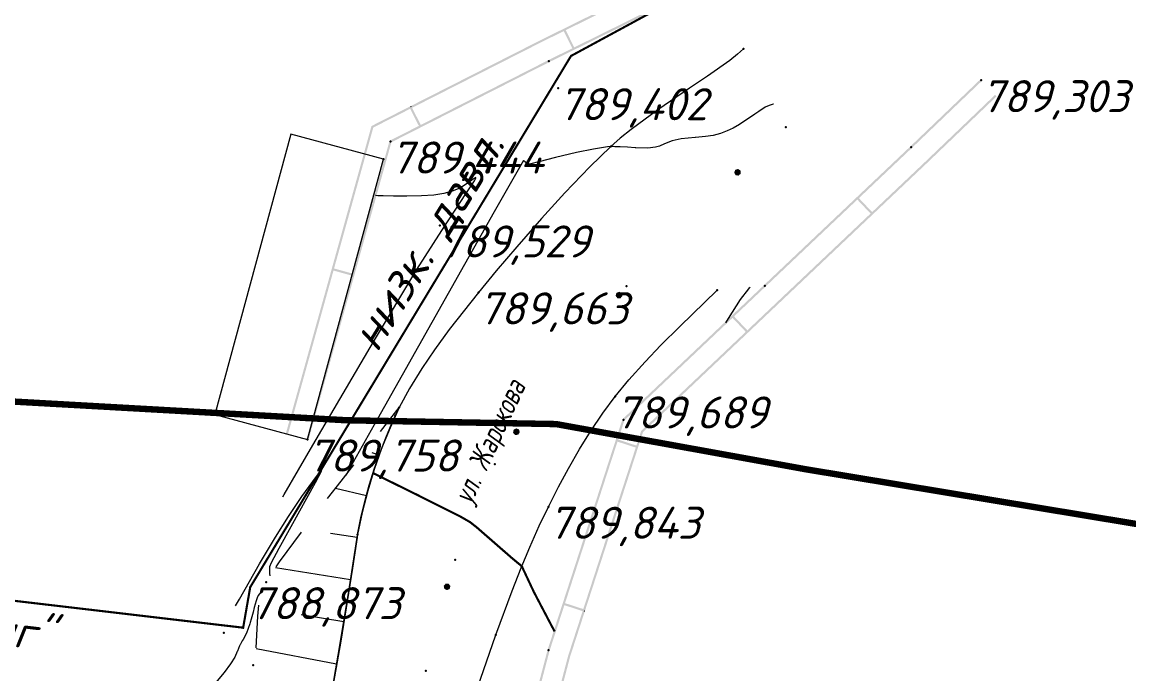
# Model space of a CAD drawing. Header units: metres. Extents: x 629572 to 645168, y 4785785 to 4790166.
# Drawn here: x 633578.6 to 633630.5, y 4788436.4 to 4788466.9 of the extents above; entities that cross this region are included whole.
import ezdxf

# ---------------------------------------------------------------- set-up
doc = ezdxf.new("R2010")
doc.units = ezdxf.units.M
for name, pattern in [('Сплошная', [0]), ('Сплошная_0_50', [0]), ('Штриховая 2', [4, 2, -2])]:
    doc.linetypes.add(name, pattern=pattern)
for name, color, linetype in [('Газопровод подземный', 7, 'CONTINUOUS'), ('Горизонтали', 7, 'CONTINUOUS'), ('Дороги с покрытием (край_ бровка)', 7, 'CONTINUOUS'), ('Дороги с покрытием (осевая линия)', 7, 'CONTINUOUS'), ('Здания и строения', 7, 'CONTINUOUS'), ('красная линия', 7, 'CONTINUOUS'), ('Нурсултан', 7, 'CONTINUOUS'), ('Ограды каменные и жб (H более 1м) - по краю', 7, 'CONTINUOUS')]:
    doc.layers.add(name, color=color, linetype=linetype)
doc.styles.add('ISOCPEUR', font='isocpeui.ttf')
doc.styles.get("Standard").update_dxf_attribs({"font": 'isocpeui.ttf'})
doc.linetypes.add('GAZ_NIZ_DAV', pattern='A,10,-1.8,["S",Standard,S=1.8,R=90,X=0,Y=-0.594],0', length=11.8)

msp = doc.modelspace()

# ---------------------------------------------------------------- hatches: boundary and pattern name
at = {"layer": 'Дороги с покрытием (осевая линия)'}
for points in [[(633612.034, 4788460.02), (633612.033, 4788460.015), (633611.99, 4788459.903), (633611.986, 4788459.894), (633611.984, 4788459.889), (633611.987, 4788459.885), (633612.008, 4788459.848), (633612.053, 4788459.773), (633612.061, 4788459.778), (633612.055, 4788459.774), (633612.053, 4788459.773), (633612.055, 4788459.769), (633612.057, 4788459.768), (633612.06, 4788459.768), (633612.189, 4788459.75), (633612.197, 4788459.752), (633612.292, 4788459.841), (633612.295, 4788459.85), (633612.285, 4788459.849), (633612.295, 4788459.85), (633612.286, 4788459.954), (633612.284, 4788459.979), (633612.274, 4788459.978), (633612.28, 4788459.987), (633612.232, 4788460.009), (633612.22, 4788460.015), (633612.28, 4788459.987), (633612.172, 4788460.059), (633612.168, 4788460.062), (633612.163, 4788460.06), (633612.039, 4788460.021), (633612.042, 4788460.012), (633612.039, 4788460.021)], [(633606.469, 4788454.254), (633606.467, 4788454.249), (633606.437, 4788454.133), (633606.435, 4788454.123), (633606.437, 4788454.115), (633606.441, 4788454.118), (633606.445, 4788454.121), (633606.437, 4788454.115), (633606.462, 4788454.081), (633606.515, 4788454.011), (633606.518, 4788454.007), (633606.52, 4788454.007), (633606.523, 4788454.007), (633606.653, 4788454.003), (633606.658, 4788454.003), (633606.661, 4788454.007), (633606.653, 4788454.013), (633606.661, 4788454.007), (633606.745, 4788454.106), (633606.737, 4788454.113), (633606.745, 4788454.106), (633606.747, 4788454.115), (633606.726, 4788454.218), (633606.721, 4788454.242), (633606.721, 4788454.245), (633606.72, 4788454.247), (633606.716, 4788454.249), (633606.6, 4788454.309), (633606.596, 4788454.311), (633606.592, 4788454.309), (633606.596, 4788454.3), (633606.592, 4788454.309), (633606.584, 4788454.304), (633606.563, 4788454.29), (633606.592, 4788454.309), (633606.473, 4788454.256), (633606.477, 4788454.247), (633606.473, 4788454.256)], [(633601.655, 4788447.849), (633601.654, 4788447.848), (633601.654, 4788447.847), (633601.653, 4788447.843), (633601.635, 4788447.724), (633601.633, 4788447.714), (633601.633, 4788447.71), (633601.636, 4788447.706), (633601.665, 4788447.675), (633601.724, 4788447.611), (633601.728, 4788447.607), (633601.729, 4788447.607), (633601.732, 4788447.607), (633601.862, 4788447.617), (633601.867, 4788447.617), (633601.87, 4788447.621), (633601.862, 4788447.627), (633601.87, 4788447.621), (633601.906, 4788447.674), (633601.943, 4788447.727), (633601.935, 4788447.733), (633601.943, 4788447.727), (633601.946, 4788447.731), (633601.944, 4788447.736), (633601.915, 4788447.837), (633601.907, 4788447.861), (633601.898, 4788447.858), (633601.907, 4788447.861), (633601.906, 4788447.864), (633601.906, 4788447.865), (633601.902, 4788447.867), (633601.85, 4788447.879), (633601.837, 4788447.882), (633601.902, 4788447.867), (633601.781, 4788447.916), (633601.772, 4788447.915), (633601.659, 4788447.851)], [(633598.422, 4788440.589), (633598.421, 4788440.587), (633598.387, 4788440.547), (633598.394, 4788440.54), (633598.387, 4788440.547), (633598.384, 4788440.543), (633598.385, 4788440.538), (633598.407, 4788440.42), (633598.409, 4788440.411), (633598.41, 4788440.406), (633598.414, 4788440.404), (633598.417, 4788440.409), (633598.419, 4788440.413), (633598.414, 4788440.404), (633598.452, 4788440.384), (633598.529, 4788440.343), (633598.534, 4788440.341), (633598.535, 4788440.341), (633598.538, 4788440.343), (633598.657, 4788440.395), (633598.663, 4788440.402), (633598.693, 4788440.514), (633598.696, 4788440.526), (633598.697, 4788440.53), (633598.694, 4788440.534), (633598.686, 4788440.528), (633598.694, 4788440.534), (633598.633, 4788440.619), (633598.618, 4788440.64), (633598.61, 4788440.634), (633598.611, 4788440.644), (633598.481, 4788440.65), (633598.48, 4788440.64), (633598.473, 4788440.647)]]:
    msp.add_hatch(color=7, dxfattribs=at).paths.add_polyline_path(points)
at = {"layer": 'Ограды каменные и жб (H более 1м) - по краю'}
for points in [[(633611.513, 4788469.426), (633610.799, 4788468.865), (633608.952, 4788467.953), (633606.391, 4788466.688), (633604.494, 4788465.752), (633604.539, 4788465.662), (633606.435, 4788466.599), (633608.996, 4788467.863), (633610.848, 4788468.777), (633610.853, 4788468.779), (633610.857, 4788468.783), (633611.614, 4788469.378), (633611.583, 4788469.418), (633611.614, 4788469.378), (633611.654, 4788469.409), (633611.623, 4788469.449), (633611.004, 4788470.235), (633610.973, 4788470.274), (633610.934, 4788470.243), (633610.263, 4788469.715), (633608.509, 4788468.849), (633605.948, 4788467.585), (633604.052, 4788466.649), (633604.096, 4788466.559), (633605.993, 4788467.495), (633608.553, 4788468.76), (633610.317, 4788469.63), (633610.283, 4788469.684), (633610.284, 4788469.682), (633610.317, 4788469.63), (633610.957, 4788470.134)], [(633603.289, 4788465.157), (633603.289, 4788465.157), (633603.288, 4788465.157), (633601.742, 4788464.371), (633599.195, 4788463.079), (633597.309, 4788462.121), (633597.355, 4788462.032), (633599.24, 4788462.989), (633601.787, 4788464.282), (633603.333, 4788465.067), (633604.494, 4788465.64), (633604.539, 4788465.662), (633604.517, 4788465.707), (633604.074, 4788466.604), (633604.052, 4788466.649), (633604.007, 4788466.627), (633602.846, 4788466.054), (633602.841, 4788466.051), (633602.836, 4788466.048), (633601.289, 4788465.263), (633598.743, 4788463.97), (633596.857, 4788463.013), (633596.902, 4788462.924), (633598.788, 4788463.881), (633601.334, 4788465.174), (633602.881, 4788465.959), (633602.886, 4788465.961), (633602.89, 4788465.964), (633604.006, 4788466.515), (633604.405, 4788465.708)], [(633619.92, 4788460.816), (633617.721, 4788458.733), (633617.684, 4788458.698), (633617.719, 4788458.662), (633618.407, 4788457.936), (633618.441, 4788457.9), (633618.477, 4788457.934), (633618.443, 4788457.97), (633618.477, 4788457.934), (633620.676, 4788460.017), (633620.999, 4788460.323), (633621.001, 4788460.325), (633621.003, 4788460.327), (633622.745, 4788461.995), (633624.272, 4788463.458), (633624.203, 4788463.53), (633622.676, 4788462.067), (633620.934, 4788460.399), (633620.932, 4788460.397), (633620.93, 4788460.395), (633620.608, 4788460.09), (633618.445, 4788458.041), (633617.826, 4788458.694), (633619.989, 4788460.743), (633620.311, 4788461.049), (633620.311, 4788461.049), (633620.312, 4788461.049), (633622.053, 4788462.717), (633623.581, 4788464.18), (633623.511, 4788464.252), (633621.984, 4788462.789), (633620.243, 4788461.121)], [(633597.22, 4788462.076), (633595.866, 4788461.389), (633595.847, 4788461.379), (633595.841, 4788461.357), (633595.449, 4788459.95), (633594.683, 4788457.199), (633594.115, 4788455.161), (633594.212, 4788455.135), (633594.779, 4788457.172), (633595.545, 4788459.923), (633595.931, 4788461.309), (633597.31, 4788462.009), (633597.355, 4788462.032), (633597.332, 4788462.077), (633597.287, 4788462.054), (633597.332, 4788462.077), (633596.879, 4788462.968), (633596.835, 4788462.946), (633596.812, 4788462.99), (633595.414, 4788462.28), (633595.001, 4788462.071), (633594.877, 4788461.626), (633594.486, 4788460.218), (633593.719, 4788457.467), (633593.152, 4788455.43), (633593.248, 4788455.403), (633593.816, 4788457.44), (633594.582, 4788460.192), (633594.974, 4788461.599), (633595.086, 4788462.002), (633595.459, 4788462.191), (633596.813, 4788462.878)], [(633596.879, 4788462.968), (633596.857, 4788463.013), (633596.812, 4788462.99), (633596.835, 4788462.946)], [(633611.982, 4788453.159), (633613.459, 4788454.559), (633613.425, 4788454.595), (633613.459, 4788454.559), (633614.144, 4788455.207), (633616.218, 4788457.171), (633617.753, 4788458.626), (633617.684, 4788458.698), (633616.149, 4788457.244), (633614.075, 4788455.28), (633613.391, 4788454.631), (633613.391, 4788454.631), (633613.391, 4788454.631), (633611.877, 4788453.197), (633611.84, 4788453.162), (633611.875, 4788453.126), (633611.911, 4788453.16), (633611.875, 4788453.126), (633612.562, 4788452.4), (633612.597, 4788452.364), (633612.633, 4788452.398), (633612.599, 4788452.435), (633612.633, 4788452.398), (633614.147, 4788453.833), (633614.832, 4788454.481), (633616.905, 4788456.445), (633618.441, 4788457.9), (633618.372, 4788457.972), (633616.837, 4788456.518), (633614.763, 4788454.554), (633614.078, 4788453.905), (633614.1, 4788453.883), (633614.125, 4788453.856), (633614.1, 4788453.883), (633614.1, 4788453.883), (633614.078, 4788453.905), (633612.601, 4788452.505)], [(633592.62, 4788449.417), (633593.386, 4788452.168), (633594.198, 4788455.086), (633594.15, 4788455.1), (633594.198, 4788455.086), (633594.212, 4788455.135), (633594.164, 4788455.148), (633593.2, 4788455.416), (633593.152, 4788455.43), (633593.139, 4788455.381), (633592.326, 4788452.463), (633591.56, 4788449.712), (633590.992, 4788447.675), (633591.089, 4788447.648), (633591.656, 4788449.685), (633592.422, 4788452.437), (633593.222, 4788455.306), (633594.089, 4788455.065), (633593.289, 4788452.195), (633592.523, 4788449.444), (633591.956, 4788447.406), (633592.052, 4788447.38)], [(633606.551, 4788447.39), (633606.843, 4788448.289), (633608.3, 4788449.671), (633610.374, 4788451.635), (633611.909, 4788453.09), (633611.84, 4788453.162), (633610.305, 4788451.708), (633608.232, 4788449.743), (633606.765, 4788448.353), (633606.755, 4788448.345), (633606.751, 4788448.332), (633606.44, 4788447.374), (633606.425, 4788447.326), (633606.472, 4788447.311), (633607.423, 4788447.002), (633607.471, 4788446.986), (633607.486, 4788447.034), (633607.715, 4788447.739), (633608.988, 4788448.945), (633611.061, 4788450.909), (633612.597, 4788452.364), (633612.528, 4788452.436), (633610.993, 4788450.982), (633608.919, 4788449.017), (633607.628, 4788447.794), (633607.679, 4788447.762), (633607.699, 4788447.748), (633607.694, 4788447.752), (633607.671, 4788447.766), (633607.628, 4788447.794), (633607.407, 4788447.112)], [(633605.771, 4788445.315), (633604.889, 4788442.598), (633603.953, 4788439.718), (633604.001, 4788439.702), (633603.953, 4788439.718), (633603.938, 4788439.67), (633603.985, 4788439.655), (633604.936, 4788439.346), (633604.952, 4788439.393), (633604.999, 4788439.378), (633605.935, 4788442.259), (633606.817, 4788444.975), (633607.471, 4788446.986), (633607.376, 4788447.017), (633606.722, 4788445.006), (633605.84, 4788442.289), (633604.92, 4788439.456), (633604.064, 4788439.734), (633604.984, 4788442.567), (633605.866, 4788445.284), (633606.52, 4788447.295), (633606.425, 4788447.326)], [(633602.55, 4788434.896), (633601.779, 4788431.967), (633601.827, 4788431.954), (633601.779, 4788431.967), (633601.766, 4788431.918), (633601.814, 4788431.905), (633602.781, 4788431.651), (633602.794, 4788431.699), (633602.781, 4788431.651), (633602.83, 4788431.638), (633602.842, 4788431.686), (633603.614, 4788434.616), (633604.304, 4788437.236), (633604.331, 4788437.319), (633604.984, 4788439.33), (633604.889, 4788439.361), (633604.236, 4788437.349), (633604.208, 4788437.264), (633603.517, 4788434.641), (633602.759, 4788431.76), (633601.888, 4788431.989), (633602.647, 4788434.87), (633603.344, 4788437.518), (633603.38, 4788437.627), (633604.033, 4788439.639), (633603.938, 4788439.67), (633603.284, 4788437.658), (633603.248, 4788437.547), (633603.248, 4788437.546), (633603.248, 4788437.545)], [(633604.936, 4788439.346), (633604.984, 4788439.33), (633604.999, 4788439.378), (633604.952, 4788439.393)]]:
    msp.add_hatch(color=7, dxfattribs=at).paths.add_polyline_path(points)

# ---------------------------------------------------------------- linework, layer by layer
at = {"layer": 'Газопровод подземный', "color": 50, "linetype": 'GAZ_NIZ_DAV', "lineweight": 13, "const_width": 0.1, "flags": 128}
msp.add_lwpolyline([(633461.057, 4788456.075), (633467.572, 4788453.866), (633469.594, 4788453.378), (633490.975, 4788450.497), (633525.603, 4788446.031), (633588.991, 4788438.585), (633589.321, 4788440.48), (633604.344, 4788465.351), (633611.19, 4788469.06), (633618.082, 4788473.913)], dxfattribs=at)
at = {"layer": 'Горизонтали', "color": 34, "linetype": 'Сплошная', "lineweight": 0, "true_color": 0xa55200, "flags": 128}
for points, elevation in [([(633613.825, 4788463.095), (633613.818, 4788463.092), (633613.767, 4788463.074), (633613.631, 4788463.031), (633613.628, 4788463.03), (633613.437, 4788462.946), (633613.135, 4788462.753), (633612.954, 4788462.626), (633612.229, 4788462.139), (633611.933, 4788461.97), (633611.664, 4788461.84), (633611.347, 4788461.721), (633611.008, 4788461.634), (633610.646, 4788461.574), (633610.18, 4788461.531), (633610.165, 4788461.529), (633609.504, 4788461.465), (633609.089, 4788461.378), (633608.728, 4788461.235), (633608.488, 4788461.135), (633608.303, 4788461.078), (633607.935, 4788461.037), (633607.372, 4788461.054), (633607.342, 4788461.055), (633606.982, 4788461.075), (633606.651, 4788461.092), (633606.401, 4788461.104), (633606.401, 4788461.104), (633606.318, 4788461.108), (633606.264, 4788461.111), (633606.214, 4788461.114), (633606.206, 4788461.114)], 789.5), ([(633606.206, 4788461.114), (633606.204, 4788461.116), (633606.057, 4788461.1), (633605.391, 4788460.985), (633604.595, 4788460.827), (633603.611, 4788460.601), (633602.843, 4788460.398), (633602.764, 4788460.375), (633602.523, 4788460.309), (633602.389, 4788460.29), (633602.292, 4788460.309), (633602.211, 4788460.369), (633602.211, 4788460.369), (633602.194, 4788460.387), (633602.155, 4788460.426), (633602.126, 4788460.457), (633602.126, 4788460.457), (633601.862, 4788460.023), (633600.743, 4788458.049), (633596.441, 4788450.413), (633595.27, 4788448.331), (633593.864, 4788445.841), (633593.864, 4788445.841), (633593.823, 4788445.774), (633593.794, 4788445.725), (633593.79, 4788445.719), (633593.79, 4788445.718), (633593.788, 4788445.716), (633593.788, 4788445.715)], 789.5), ([(633590.845, 4788444.717), (633590.907, 4788444.824), (633592.247, 4788447.127), (633595.093, 4788451.975), (633597.131, 4788455.351), (633598.29, 4788457.187), (633599.452, 4788458.942), (633599.828, 4788459.51), (633599.89, 4788459.623), (633599.892, 4788459.661), (633599.695, 4788459.533), (633599.389, 4788459.315), (633599.134, 4788459.163), (633598.785, 4788459.014), (633598.385, 4788458.909), (633597.922, 4788458.841), (633597.341, 4788458.804), (633596.661, 4788458.791), (633596.033, 4788458.794), (633595.555, 4788458.803), (633595.444, 4788458.806), (633595.294, 4788458.809), (633595.202, 4788458.811), (633595.197, 4788458.811), (633595.184, 4788458.811)], 789.5), ([(633611.59, 4788452.857), (633611.716, 4788453.06), (633612.282, 4788453.949), (633612.667, 4788454.454), (633612.7, 4788454.492), (633612.713, 4788454.507), (633612.729, 4788454.525), (633612.73, 4788454.526), (633612.732, 4788454.529)], 789.5), ([(633588.636, 4788439.614), (633588.816, 4788439.928), (633589.761, 4788441.569), (633590.501, 4788442.825), (633591.108, 4788443.793), (633591.738, 4788444.722), (633592.424, 4788445.67), (633592.608, 4788445.906), (633592.647, 4788445.944), (633592.655, 4788445.935), (633592.364, 4788445.36), (633591.226, 4788443.309), (633590.663, 4788442.298), (633590.297, 4788441.625), (633590.22, 4788441.436), (633590.219, 4788441.255), (633590.232, 4788441.088), (633590.237, 4788441.055), (633590.241, 4788441.034), (633590.244, 4788441.021), (633590.246, 4788441.015), (633590.247, 4788441.014), (633590.247, 4788441.013), (633590.247, 4788441.013)], 789), ([(633589.901, 4788440.363), (633589.887, 4788440.347), (633589.811, 4788440.251), (633589.7, 4788440.086), (633589.644, 4788439.982), (633589.596, 4788439.845), (633589.513, 4788439.533), (633589.457, 4788439.313), (633589.365, 4788438.988), (633589.317, 4788438.823), (633589.3, 4788438.764), (633589.155, 4788438.328), (633588.988, 4788438.039), (633588.945, 4788437.972), (633588.848, 4788437.789), (633588.835, 4788437.762), (633588.826, 4788437.743), (633588.719, 4788437.48), (633588.715, 4788437.47), (633588.598, 4788437.203), (633588.4, 4788436.888), (633588.1, 4788436.49), (633587.698, 4788436.009), (633586.85, 4788435.071), (633585.449, 4788433.581), (633584.383, 4788432.447), (633583.685, 4788431.655), (633583.517, 4788431.429), (633583.429, 4788431.261), (633583.428, 4788431.26), (633583.281, 4788430.915), (633583.205, 4788430.764), (633583.126, 4788430.665), (633582.876, 4788430.5), (633582.767, 4788430.443), (633582.714, 4788430.416), (633582.669, 4788430.395), (633582.632, 4788430.38), (633582.6, 4788430.369), (633582.598, 4788430.368), (633582.568, 4788430.353), (633582.535, 4788430.317), (633582.526, 4788430.307), (633582.479, 4788430.257), (633582.431, 4788430.213), (633582.383, 4788430.175), (633582.339, 4788430.146), (633582.312, 4788430.131), (633582.289, 4788430.12), (633582.266, 4788430.11), (633582.244, 4788430.103), (633582.222, 4788430.097), (633582.197, 4788430.094), (633582.159, 4788430.095), (633582.109, 4788430.101), (633582.047, 4788430.112), (633581.962, 4788430.13), (633581.802, 4788430.168), (633581.641, 4788430.209), (633581.556, 4788430.231), (633581.376, 4788430.239), (633580.781, 4788430.22), (633577.328, 4788430.061), (633566.639, 4788429.54), (633560.896, 4788429.259), (633557.438, 4788429.094), (633556.702, 4788429.072), (633556.7, 4788429.072), (633556.479, 4788429.099), (633556.439, 4788429.101), (633556.308, 4788429.113), (633556.207, 4788429.145), (633556.076, 4788429.219), (633555.788, 4788429.376), (633555.624, 4788429.446), (633555.213, 4788429.629), (633554.86, 4788429.833), (633554.635, 4788430.015), (633554.567, 4788430.109), (633554.523, 4788430.211), (633554.503, 4788430.325), (633554.508, 4788430.451), (633554.537, 4788430.587), (633554.592, 4788430.736), (633554.78, 4788431.079), (633555.073, 4788431.476), (633555.473, 4788431.928), (633555.979, 4788432.436), (633556.577, 4788432.988), (633557.313, 4788433.631), (633559.198, 4788435.189), (633561.602, 4788437.086), (633564.713, 4788439.468), (633565.628, 4788440.163), (633566.292, 4788440.668), (633566.85, 4788441.092), (633566.874, 4788441.11), (633566.957, 4788441.173)], 789)]:
    msp.add_lwpolyline(points, dxfattribs=dict(at, elevation=elevation))
at = {"layer": 'Горизонтали', "color": 34, "linetype": 'Сплошная', "lineweight": 0, "const_width": 0.1, "elevation": 790, "flags": 128}
for points in [[(633602.044, 4788441.461), (633601.989, 4788441.504), (633601.595, 4788441.83), (633600.977, 4788442.368), (633600.712, 4788442.599), (633600.301, 4788442.958), (633599.936, 4788443.276), (633599.925, 4788443.286), (633599.617, 4788443.527), (633599.151, 4788443.796), (633597.083, 4788444.832), (633597.001, 4788444.872), (633596.312, 4788445.212), (633595.758, 4788445.485), (633595.369, 4788445.677), (633595.2, 4788445.76), (633595.162, 4788445.779), (633595.096, 4788445.811), (633595.085, 4788445.817), (633595.074, 4788445.822)], [(633603.58, 4788438.405), (633603.4, 4788438.741), (633602.605, 4788440.256), (633602.121, 4788441.287), (633602.094, 4788441.347), (633602.067, 4788441.409), (633602.05, 4788441.449), (633602.047, 4788441.454), (633602.044, 4788441.461)]]:
    msp.add_lwpolyline(points, dxfattribs=at)
at = {"layer": 'Дороги с покрытием (край_ бровка)', "color": 251, "linetype": 'Сплошная', "lineweight": 0, "true_color": 0x636466, "flags": 128}
for points in [[(633887.178, 4788536.567), (633888.248, 4788528.872), (633889.207, 4788522.156), (633889.623, 4788519.392), (633889.944, 4788517.397), (633890.258, 4788515.751), (633890.704, 4788513.729), (633891.216, 4788511.572), (633891.571, 4788510.081), (633891.961, 4788508.349), (633892.192, 4788507.12), (633892.36, 4788505.93), (633892.497, 4788504.665), (633892.597, 4788503.448), (633892.668, 4788502.191), (633892.709, 4788501.017), (633892.725, 4788499.848), (633892.699, 4788497.539), (633892.644, 4788496.317), (633892.558, 4788495.231), (633892.417, 4788494.119), (633892.231, 4788493.166), (633891.976, 4788492.232), (633891.659, 4788491.297), (633891.282, 4788490.375), (633890.856, 4788489.487), (633890.375, 4788488.63), (633889.858, 4788487.841), (633889.295, 4788487.114), (633888.638, 4788486.391), (633887.967, 4788485.743), (633887.212, 4788485.089), (633886.487, 4788484.514), (633885.679, 4788483.919), (633880.715, 4788480.531), (633871.72, 4788474.474), (633862.881, 4788468.586), (633859.447, 4788466.337), (633855.487, 4788463.774), (633850.418, 4788460.517), (633848.064, 4788459.007), (633840.654, 4788454.219), (633830.927, 4788447.833), (633826.767, 4788445.095), (633818.968, 4788439.961), (633808.445, 4788433.066), (633798.53, 4788426.653), (633788.597, 4788420.269), (633782.615, 4788416.443), (633779.928, 4788414.746), (633777.221, 4788413.08), (633774.482, 4788411.468), (633771.747, 4788409.821), (633769.76, 4788408.61), (633765.915, 4788406.317), (633764.202, 4788405.328), (633762.59, 4788404.423), (633760.484, 4788403.285), (633758.551, 4788402.297), (633756.786, 4788401.455), (633755.189, 4788400.76), (633753.103, 4788399.926), (633750.44, 4788398.899), (633747.395, 4788397.756), (633744.146, 4788396.561), (633740.212, 4788395.147), (633736.375, 4788393.802), (633732.757, 4788392.568), (633729.427, 4788391.47), (633725.771, 4788390.32), (633722.681, 4788389.417), (633721.361, 4788389.062), (633720.192, 4788388.772), (633719.178, 4788388.547), (633718.319, 4788388.388), (633717.529, 4788388.281), (633716.698, 4788388.21), (633715.827, 4788388.174), (633714.913, 4788388.174), (633713.957, 4788388.208), (633712.955, 4788388.278), (633711.906, 4788388.384), (633710.806, 4788388.525), (633709.182, 4788388.782), (633707.422, 4788389.114), (633705.497, 4788389.525), (633703.163, 4788390.068), (633702.256, 4788390.285), (633699.075, 4788391.023), (633698.004, 4788391.238), (633697.117, 4788391.384), (633692.442, 4788392.026), (633692.39, 4788392.033), (633687.768, 4788392.666), (633685.303, 4788393.022), (633683.101, 4788393.36), (633680.527, 4788393.764), (633674.72, 4788394.676), (633667.923, 4788395.762), (633661.887, 4788396.751), (633654.819, 4788397.953), (633649.084, 4788398.988), (633646.366, 4788399.51), (633643.158, 4788400.15), (633635.181, 4788401.797), (633622.181, 4788404.563), (633620.593, 4788404.903), (633614.707, 4788406.155), (633612.117, 4788406.679), (633611.378, 4788406.796), (633610.548, 4788406.898), (633609.62, 4788406.986), (633608.58, 4788407.061), (633605.529, 4788407.201), (633605.011, 4788407.22), (633603.425, 4788407.295), (633602.517, 4788407.381), (633601.593, 4788407.525), (633600.885, 4788407.655), (633600.024, 4788407.856), (633599.282, 4788408.087), (633598.886, 4788408.243), (633598.521, 4788408.414), (633598.187, 4788408.6), (633597.883, 4788408.801), (633597.573, 4788409.039), (633597.266, 4788409.303), (633596.966, 4788409.59), (633596.677, 4788409.895), (633596.394, 4788410.226), (633596.13, 4788410.568), (633595.888, 4788410.918), (633595.671, 4788411.272), (633595.469, 4788411.654), (633595.299, 4788412.032), (633595.163, 4788412.404), (633595.063, 4788412.768), (633594.992, 4788413.159), (633594.94, 4788413.622), (633594.908, 4788414.153), (633594.897, 4788414.749), (633594.929, 4788415.96), (633595.026, 4788417.295), (633595.171, 4788418.586), (633595.357, 4788419.81), (633595.618, 4788421.075), (633596.034, 4788422.758), (633596.479, 4788424.413), (633597.033, 4788426.37), (633597.985, 4788429.614), (633598.011, 4788429.702), (633598.957, 4788432.748), (633599.959, 4788435.777), (633600.826, 4788438.257), (633601.59, 4788440.313), (633602.01, 4788441.383), (633602.409, 4788442.348), (633602.853, 4788443.35), (633603.283, 4788444.248), (633603.763, 4788445.183), (633604.222, 4788446.033), (633604.742, 4788446.936), (633605.259, 4788447.77), (633605.835, 4788448.624), (633606.419, 4788449.411), (633607.054, 4788450.183), (633607.81, 4788451.024), (633608.558, 4788451.807), (633609.44, 4788452.69), (633611.19, 4788454.383), (633611.19, 4788454.383)], [(633612.422, 4788465.684), (633612.142, 4788465.434), (633611.779, 4788465.145), (633610.735, 4788464.403), (633609.893, 4788463.836), (633608.407, 4788462.826), (633607.154, 4788461.908), (633606.645, 4788461.498), (633606.203, 4788461.111), (633605.229, 4788460.167), (633604.062, 4788458.947), (633602.964, 4788457.741), (633601.802, 4788456.42), (633600.843, 4788455.296), (633600.006, 4788454.284), (633598.635, 4788452.54), (633597.947, 4788451.599), (633597.355, 4788450.725), (633596.776, 4788449.78), (633596.304, 4788448.894), (633595.868, 4788447.947), (633595.474, 4788446.976), (633595.126, 4788445.991), (633594.822, 4788444.989), (633594.563, 4788443.977), (633594.348, 4788442.953), (633594.326, 4788442.804), (633594.109, 4788441.369), (633593.559, 4788437.955), (633593.216, 4788436.024), (633592.922, 4788434.56), (633592.922, 4788434.56), (633592.594, 4788433.176), (633592.121, 4788431.369), (633591.544, 4788429.264), (633591.165, 4788427.887), (633590.705, 4788426.164), (633590.406, 4788424.937), (633590.406, 4788424.937), (633590.162, 4788423.75), (633589.893, 4788422.239), (633589.593, 4788420.403), (633589.452, 4788419.526), (633589.251, 4788418.344), (633589.105, 4788417.64), (633589.001, 4788417.207), (633588.804, 4788416.411), (633588.608, 4788415.752), (633588.399, 4788415.211), (633588.256, 4788414.917), (633588.102, 4788414.651), (633587.935, 4788414.413), (633587.755, 4788414.201), (633587.18, 4788413.645), (633586.423, 4788412.994), (633585.426, 4788412.221), (633584.462, 4788411.561), (633583.909, 4788411.228), (633583.395, 4788410.956), (633582.926, 4788410.747), (633582.503, 4788410.604), (633582.089, 4788410.512), (633581.646, 4788410.457), (633581.17, 4788410.44), (633580.654, 4788410.46), (633579.786, 4788410.56), (633578.69, 4788410.759), (633578.204, 4788410.859), (633576.738, 4788411.139), (633575.683, 4788411.323), (633574.158, 4788411.618), (633571.703, 4788412.115), (633570.767, 4788412.306), (633567.373, 4788412.979), (633565.898, 4788413.258), (633562.759, 4788413.852), (633556.356, 4788415.047), (633549.945, 4788416.199), (633542.519, 4788417.443), (633534.045, 4788418.824), (633528.358, 4788419.741), (633527.765, 4788419.837), (633523.661, 4788420.486), (633519.555, 4788421.121), (633518.542, 4788421.277), (633515.449, 4788421.753), (633507.516, 4788422.973), (633507.24, 4788423.015), (633496.5, 4788424.666), (633489.259, 4788425.786), (633486.062, 4788426.303), (633482.869, 4788426.843), (633480.071, 4788427.344), (633477.295, 4788427.876), (633474.525, 4788428.442), (633473.396, 4788428.695), (633472.689, 4788428.877), (633472.092, 4788429.062), (633471.6, 4788429.236), (633471.037, 4788429.473), (633470.558, 4788429.726), (633470.31, 4788429.886), (633470.088, 4788430.053), (633469.89, 4788430.228), (633469.717, 4788430.412), (633469.717, 4788430.412), (633469.558, 4788430.623), (633469.388, 4788430.898), (633469.004, 4788431.66), (633468.399, 4788433.073), (633468.287, 4788433.341), (633467.912, 4788434.218), (633467.639, 4788434.778), (633467.543, 4788434.955), (633467.04, 4788435.869), (633466.704, 4788436.44), (633466.391, 4788436.932), (633466.018, 4788437.455), (633465.641, 4788437.916), (633465.096, 4788438.466), (633463.802, 4788439.688), (633463.317, 4788440.145), (633461.237, 4788442.125), (633459.683, 4788443.668), (633458.788, 4788444.61), (633458.094, 4788445.399), (633457.597, 4788446.037), (633457.423, 4788446.3), (633457.298, 4788446.526), (633457.207, 4788446.746), (633457.137, 4788446.99), (633457.085, 4788447.26), (633457.054, 4788447.555), (633457.05, 4788448.221), (633457.125, 4788448.989), (633457.221, 4788449.575), (633457.355, 4788450.215), (633457.527, 4788450.913), (633457.749, 4788451.718), (633457.882, 4788452.175), (633458.109, 4788452.983), (633458.169, 4788453.333), (633458.148, 4788453.462), (633458.093, 4788453.59), (633458.002, 4788453.722), (633457.87, 4788453.862), (633457.609, 4788454.09), (633457.336, 4788454.33), (633457.209, 4788454.469), (633457.123, 4788454.599), (633457.073, 4788454.727), (633457.058, 4788454.855), (633457.058, 4788454.855), (633457.111, 4788455.316), (633457.259, 4788456.15), (633457.739, 4788458.5), (633458.359, 4788461.378), (633459.202, 4788463.878), (633459.568, 4788464.963), (633460.045, 4788466.377), (633460.888, 4788468.877)]]:
    msp.add_lwpolyline(points, dxfattribs=at)
at = {"layer": 'Здания и строения', "color": 8, "linetype": 'Сплошная', "lineweight": 0, "flags": 128}
msp.add_lwpolyline([(633595.57, 4788460.513), (633591.228, 4788461.693), (633587.66, 4788448.569), (633592.003, 4788447.389), (633595.57, 4788460.513)], close=True, dxfattribs=at)
at = {"layer": 'красная линия', "color": 1, "linetype": 'Сплошная_0_50', "lineweight": 0, "true_color": 0xff0000, "const_width": 0.3, "elevation": 794.579, "flags": 128}
msp.add_lwpolyline([(635401.641, 4788148.595), (634957.655, 4788205.711), (634868.946, 4788233.682), (634603.956, 4788290.084), (634469.438, 4788276.801), (634466.442, 4788288.998), (634455.452, 4788300.111), (634423.85, 4788288.187), (634367.861, 4788295.693), (634267.843, 4788409.4), (634475.845, 4788682.207), (634474.555, 4788790.795), (634449.85, 4788818.401), (634024.042, 4788644.6), (633889.34, 4788556.209), (633827.944, 4788529.992), (633792.752, 4788543.316), (633784.34, 4788495.79), (633741.538, 4788462.098), (633741.25, 4788461.815), (633707.246, 4788430.797), (633615.343, 4788446.001), (633603.65, 4788448.117), (633593.847, 4788448.295), (633403.135, 4788458.998), (633383.735, 4788456.919), (632950.737, 4788523.705), (632422.446, 4788608.882), (631759.541, 4788723.01), (631749.061, 4788727.901), (631729.34, 4788731.902), (631702.953, 4788733.892), (631676.149, 4788739.917), (631633.151, 4788748.593), (631552.757, 4788764.604), (631505.748, 4788774.005), (631486.053, 4788777.916), (631418.334, 4788781.792), (630663.641, 4788895.085)], dxfattribs=at)
at = {"layer": 'Нурсултан', "color": 251, "linetype": 'Штриховая 2', "lineweight": 0, "flags": 128}
msp.add_lwpolyline([(633459.341, 4788457.289), (633459.748, 4788455.749), (633460.147, 4788454.361), (633460.476, 4788453.308), (633460.811, 4788452.314), (633461.155, 4788451.374), (633461.524, 4788450.446), (633461.907, 4788449.564), (633462.306, 4788448.725), (633462.721, 4788447.925), (633463.155, 4788447.162), (633463.607, 4788446.435), (633464.079, 4788445.743), (633464.571, 4788445.084), (633465.353, 4788444.124), (633466.205, 4788443.152), (633467.115, 4788442.182), (633468.073, 4788441.226), (633469.065, 4788440.295), (633470.085, 4788439.397), (633471.124, 4788438.538), (633472.175, 4788437.726), (633473.217, 4788436.974), (633474.26, 4788436.275), (633475.298, 4788435.632), (633476.328, 4788435.048), (633477.345, 4788434.525), (633478.348, 4788434.063), (633479.334, 4788433.665), (633480.301, 4788433.331), (633480.967, 4788433.138), (633481.73, 4788432.947), (633482.592, 4788432.76), (633483.555, 4788432.576), (633485.795, 4788432.211), (633488.497, 4788431.847), (633491.042, 4788431.548), (633494.05, 4788431.228), (633499.42, 4788430.702), (633504.791, 4788430.185), (633508.833, 4788429.771), (633512.619, 4788429.337), (633515.778, 4788428.914), (633521.7, 4788428.003), (633528.925, 4788426.811), (633536.795, 4788425.456), (633543.179, 4788424.33), (633549.563, 4788423.202), (633553.936, 4788422.423), (633563.506, 4788420.659), (633566.663, 4788420.093), (633568.436, 4788419.766), (633572.991, 4788418.875), (633575.097, 4788418.503), (633576.172, 4788418.344), (633577.056, 4788418.245), (633577.765, 4788418.204), (633578.305, 4788418.22), (633578.601, 4788418.261), (633578.903, 4788418.328), (633579.21, 4788418.419), (633579.522, 4788418.535), (633579.838, 4788418.675), (633580.158, 4788418.84), (633580.809, 4788419.243), (633581.473, 4788419.744), (633582.14, 4788420.334), (633582.799, 4788421.005), (633583.43, 4788421.738), (633583.773, 4788422.202), (633584.122, 4788422.753), (633584.48, 4788423.396), (633584.851, 4788424.137), (633585.215, 4788424.928), (633585.606, 4788425.841), (633586.727, 4788428.639), (633587.328, 4788430.241), (633588.056, 4788432.352), (633588.87, 4788434.859), (633589.464, 4788436.827), (633589.545, 4788437.196), (633589.6, 4788437.618), (633589.671, 4788439.119), (633589.73, 4788439.69), (633589.785, 4788439.983), (633589.858, 4788440.248), (633589.95, 4788440.491), (633590.061, 4788440.715), (633590.31, 4788441.115), (633590.691, 4788441.665), (633591.862, 4788443.24), (633593.578, 4788445.45), (633596.304, 4788448.894)], dxfattribs=at)
at = {"layer": 'Нурсултан', "color": 251, "linetype": 'Сплошная', "lineweight": 0, "flags": 128}
msp.add_lwpolyline([(633457.815, 4788453.914), (633457.991, 4788453.735), (633458.122, 4788453.532), (633458.156, 4788453.433), (633458.169, 4788453.333), (633458.15, 4788453.167), (633458.084, 4788452.888), (633457.847, 4788452.055), (633457.625, 4788451.277), (633457.393, 4788450.378), (633457.223, 4788449.587), (633457.11, 4788448.876), (633457.047, 4788448.147), (633457.057, 4788447.513), (633457.09, 4788447.231), (633457.141, 4788446.973), (633457.21, 4788446.738), (633457.298, 4788446.526), (633457.417, 4788446.309), (633457.582, 4788446.059), (633458.048, 4788445.453), (633458.697, 4788444.709), (633459.531, 4788443.824), (633460.371, 4788442.974), (633461.355, 4788442.01), (633464.372, 4788439.153), (633464.936, 4788438.619), (633465.641, 4788437.916), (633466.099, 4788437.347), (633466.554, 4788436.681), (633467.014, 4788435.914), (633467.639, 4788434.778), (633467.985, 4788434.053), (633468.491, 4788432.85), (633468.748, 4788432.238), (633469.085, 4788431.486), (633469.423, 4788430.839), (633469.574, 4788430.599), (633469.717, 4788430.412), (633469.938, 4788430.183), (633470.197, 4788429.967), (633470.496, 4788429.764), (633470.835, 4788429.573), (633471.211, 4788429.394), (633471.634, 4788429.223), (633472.689, 4788428.877), (633473.658, 4788428.634), (633475.293, 4788428.28), (633477.546, 4788427.827), (633480.071, 4788427.344), (633484.239, 4788426.608), (633489.259, 4788425.786), (633497.988, 4788424.437), (633506.719, 4788423.095), (633515.449, 4788421.753), (633516.939, 4788421.523), (633523.238, 4788420.552), (633527.765, 4788419.837), (633534.621, 4788418.731), (633541.474, 4788417.615), (633549.945, 4788416.199), (633557.017, 4788414.926), (633562.196, 4788413.958), (633566.729, 4788413.101), (633567.373, 4788412.979), (633572.903, 4788411.871), (633574.601, 4788411.53), (633576.738, 4788411.139), (633577.43, 4788411.016), (633577.833, 4788410.936), (633579.362, 4788410.631), (633579.946, 4788410.537), (633580.464, 4788410.476), (633581.039, 4788410.442), (633581.565, 4788410.452), (633582.052, 4788410.506), (633582.503, 4788410.604), (633583.018, 4788410.785), (633583.599, 4788411.059), (633584.243, 4788411.425), (633584.939, 4788411.876), (633585.705, 4788412.428), (633586.478, 4788413.039), (633587.204, 4788413.667), (633587.755, 4788414.201), (633587.966, 4788414.453), (633588.158, 4788414.741), (633588.333, 4788415.068), (633588.493, 4788415.437), (633588.632, 4788415.824), (633588.765, 4788416.268), (633589.105, 4788417.64), (633589.332, 4788418.806), (633589.501, 4788419.826), (633590.034, 4788423.054), (633590.225, 4788424.079), (633590.406, 4788424.937), (633590.901, 4788426.911), (633591.378, 4788428.663), (633592.387, 4788432.368), (633592.691, 4788433.569), (633592.922, 4788434.56), (633593.215, 4788436.02), (633593.557, 4788437.943), (633593.942, 4788440.298), (633594.342, 4788442.914), (633594.348, 4788442.953), (633594.506, 4788443.727), (633594.689, 4788444.494), (633594.898, 4788445.254), (633595.131, 4788446.005), (633595.389, 4788446.746), (633595.67, 4788447.475), (633595.976, 4788448.191), (633596.304, 4788448.894)], dxfattribs=at)
at = {"layer": 'Нурсултан', "color": 251, "linetype": 'Continuous', "lineweight": 0, "flags": 128}
for points in [[(633596.126, 4788448.514), (633596.035, 4788448.554)], [(633595.361, 4788446.667), (633595.038, 4788446.776)], [(633594.762, 4788444.759), (633593.314, 4788445.109)], [(633594.326, 4788442.808), (633593.076, 4788443)], [(633594.023, 4788440.831), (633590.498, 4788441.385)], [(633593.706, 4788438.857), (633591.709, 4788439.188)], [(633593.369, 4788436.885), (633589.597, 4788437.593)]]:
    msp.add_lwpolyline(points, dxfattribs=at)
at = {"layer": 'Нурсултан', "color": 7}
for p in [(633604.344, 4788465.351, 2.774), (633612.422, 4788465.684, 2.711), (633603.311, 4788465.112, 2.705), (633603.746, 4788463.843, 2.725), (633623.546, 4788464.216, 2.626), (633614.407, 4788462.021, 2.869), (633595.889, 4788461.344, 2.767), (633606.203, 4788461.111, 2.823), (633620.277, 4788461.085, 2.595), (633595.57, 4788460.513, 2.866), (633598.202, 4788457.418, 2.852), (633606.946, 4788454.57, 2.907), (633613.425, 4788454.595, 2.77), (633600.006, 4788454.284, 2.986), (633611.19, 4788454.383, 2.942), (633606.419, 4788449.411, 3.012), (633596.304, 4788448.894, 3.17), (633606.799, 4788448.317, 2.963), (633592.004, 4788447.393, 3.081), (633600.779, 4788446.248, 3.186), (633603.283, 4788444.248, 3.166), (633594.348, 4788442.953, 3.46), (633598.916, 4788441.768, 3.415), (633589.321, 4788440.48, 2.196), (633590.061, 4788440.715, 2.293), (633594.09, 4788439.71, 3.633), (633588.086, 4788438.344, 2.062), (633588.991, 4788438.585, 2.232), (633600.826, 4788438.257, 3.5), (633603.296, 4788437.532, 3.354), (633589.464, 4788436.827, 2.6), (633597.549, 4788436.562, 3.704)]:
    msp.add_point(p, dxfattribs=at)

# ---------------------------------------------------------------- texts
at = {"layer": 'Газопровод подземный', "color": 2, "style": 'ISOCPEUR'}
for s, height, rotation, p in [('низк. давл.', 1.61454, 58.4074, (633595.263, 4788451.416)), ('Алматыгазсервис Холдинг"', 1.5, 353.1722, (633554.241, 4788440.564))]:
    msp.add_text(s, height=height, rotation=rotation, dxfattribs=at).set_placement(p)
at = {"layer": 'Здания и строения', "color": 0, "style": 'ISOCPEUR', "width": 0.75}
msp.add_text('ул. Жарокова', height=1, rotation=65.3347, dxfattribs=at).set_placement((633599.679, 4788444.315, 795))
at = {"layer": 'Нурсултан', "color": 251, "char_height": 1.5, "attachment_point": 1, "style": 'ISOCPEUR'}
for s, insert in [('789,402', (633603.746, 4788463.843, 2.725)), ('789,303', (633623.546, 4788464.216, 2.626)), ('789,444', (633595.889, 4788461.344, 2.767)), ('789,529', (633598.202, 4788457.418, 2.852)), ('789,663', (633600.006, 4788454.284, 2.986)), ('789,689', (633606.419, 4788449.411, 3.012)), ('789,758', (633592.004, 4788447.393, 3.081)), ('789,843', (633603.283, 4788444.248, 3.166)), ('788,873', (633589.321, 4788440.48, 2.196))]:
    msp.add_mtext(s, dxfattribs=dict(at, insert=insert))

doc.saveas('drawing.dxf')
